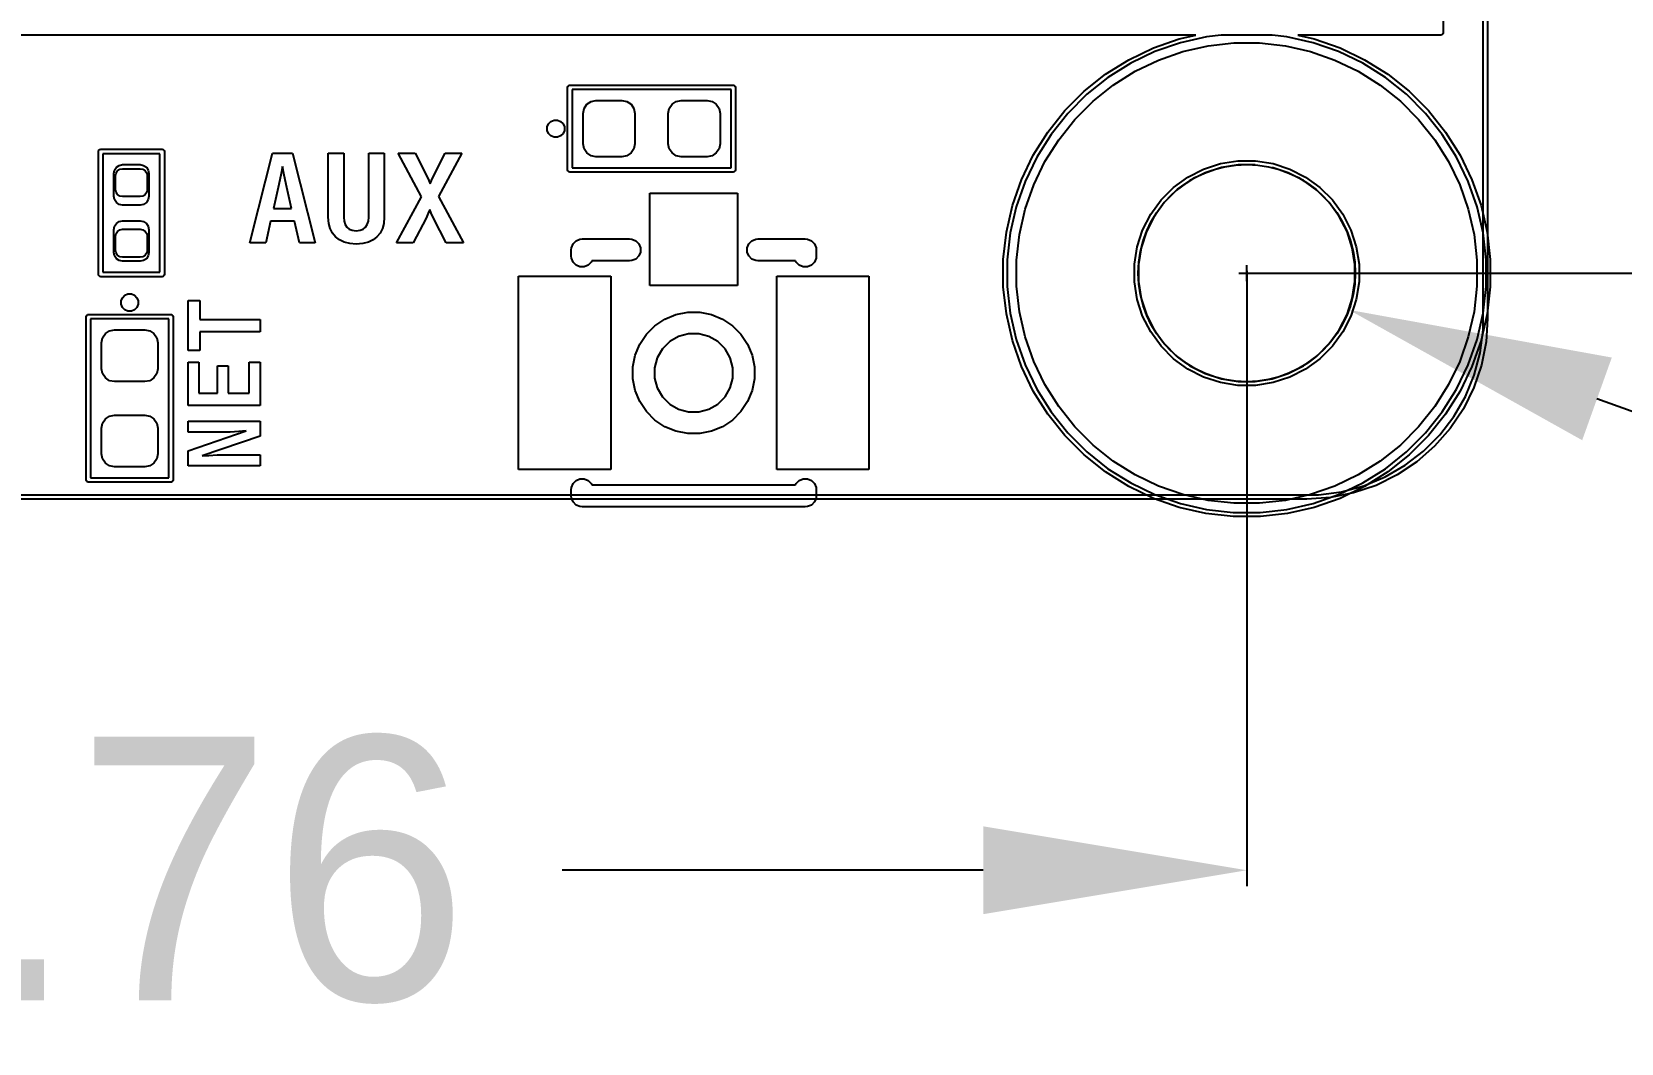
# Model space of a CAD drawing. Extents: x 100 to 191, y -173 to -30.
# Drawn here: x 148.49 to 166.58, y -172.57 to -161.05 of the extents above; entities that cross this region are included whole.
import ezdxf

# ---------------------------------------------------------------- set-up
doc = ezdxf.new("R2010")
doc.units = 0
doc.layers.get('0').update_dxf_attribs({"linetype": 'CONTINUOUS'})
doc.layers.get('Defpoints').update_dxf_attribs({"linetype": 'CONTINUOUS'})
doc.layers.add('BLACK', color=7, linetype='CONTINUOUS')
doc.dimstyles.get("Standard").update_dxf_attribs({"dimtxt": 3, "dimasz": 3, "dimexe": 0.18, "dimexo": 0.0625, "dimgap": 0.09, "dimtad": 0, "dimtih": 1, "dimtoh": 1, "dimzin": 0, "dimdsep": 46, "dimtxsty": 'Standard', "dimcen": 0.09, "dimclrd": 3, "dimclre": 3, "dimclrt": 3, "dimadec": 0, "dimazin": 0, "dimtfac": 1, "dimtofl": 0, "dimtmove": 0, "dimatfit": 3, "dimfxl": 1, "dimtolj": 1, "dimtzin": 0, "dimarcsym": 0})

# ---------------------------------------------------------------- blocks, each defined once
blk = doc.blocks.new('*D11')
at = {"color": 3, "linetype": 'Continuous', "lineweight": -2}
for p, q in [((162.319, -163.89), (162.319, -163.71)), ((162.229, -163.8), (162.409, -163.8)), ((169.129, -166.245), (166.305, -165.231)), ((172.129, -166.245), (169.129, -166.245))]:
    blk.add_line(p, q, dxfattribs=at)
at = {"color": 3, "linetype": 'Continuous'}
blk.add_solid([(166.474, -164.761), (166.137, -165.702), (163.482, -164.218)], dxfattribs=at)
at = {"layer": 'Defpoints', "color": 0, "linetype": 'Continuous'}
for p in [(161.156, -163.382), (163.482, -164.218)]:
    blk.add_point(p, dxfattribs=at)
at = {"color": 3, "linetype": 'Continuous', "insert": (178.219, -166.245), "char_height": 3, "attachment_point": 5}
blk.add_mtext('\\A1;∅2.47', dxfattribs=at)
blk = doc.blocks.new('*D13')
at = {"color": 3, "linetype": 'Continuous', "lineweight": -2}
for p, q in [((134.556, -163.773), (134.556, -170.777)), ((162.319, -163.773), (162.319, -170.777)), ((137.556, -170.597), (142.348, -170.597)), ((159.319, -170.597), (154.528, -170.597))]:
    blk.add_line(p, q, dxfattribs=at)
at = {"color": 3, "linetype": 'Continuous'}
for points in [[(137.556, -170.097), (137.556, -171.097), (134.556, -170.597)], [(159.319, -170.097), (159.319, -171.097), (162.319, -170.597)]]:
    blk.add_solid(points, dxfattribs=at)
at = {"layer": 'Defpoints', "color": 0, "linetype": 'Continuous'}
for p in [(134.556, -163.71), (162.319, -163.71), (162.319, -170.597)]:
    blk.add_point(p, dxfattribs=at)
at = {"color": 3, "linetype": 'Continuous', "insert": (148.438, -170.597), "char_height": 3, "attachment_point": 5}
blk.add_mtext('\\A1;27.76', dxfattribs=at)
blk = doc.blocks.new('*D14')
at = {"color": 3, "linetype": 'Continuous', "lineweight": -2}
for p, q in [((162.437, -52.406), (185.143, -52.417)), ((184.961, -55.417), (184.936, -106.524)), ((184.909, -160.811), (184.934, -109.704)), ((162.381, -163.8), (185.087, -163.811))]:
    blk.add_line(p, q, dxfattribs=at)
at = {"color": 3, "linetype": 'Continuous'}
for points in [[(184.461, -55.417), (185.461, -55.417), (184.963, -52.417)], [(184.409, -160.811), (185.409, -160.812), (184.907, -163.811)]]:
    blk.add_solid(points, dxfattribs=at)
at = {"layer": 'Defpoints', "color": 0, "linetype": 'Continuous'}
for p in [(162.374, -52.406), (184.963, -52.417), (162.319, -163.8)]:
    blk.add_point(p, dxfattribs=at)
at = {"color": 3, "linetype": 'Continuous', "insert": (184.935, -108.114), "char_height": 3, "attachment_point": 5}
blk.add_mtext('\\A1;111.39', dxfattribs=at)

msp = doc.modelspace()

# ---------------------------------------------------------------- linework, layer by layer
at = {"linetype": 'Continuous'}
msp.add_circle((162.3187, -163.8), 1.23587, dxfattribs=at)
at = {"layer": 'BLACK', "linetype": 'Continuous'}
for p, q in [((164.5545, -128.84057), (164.5545, -161.06557)), ((165.0103, -164.315565), (165.0115, -158.241995)), ((165.0615, -158.242005), (165.0603, -164.31557)), ((161.73837, -161.09057), (135.13683, -161.09057)), ((161.256753, -161.236234), (161.550481, -161.133454)), ((161.563134, -161.177374), (161.274244, -161.278461)), ((161.550481, -161.133454), (161.73837, -161.09057)), ((161.861526, -161.109268), (161.563134, -161.177374)), ((162.027478, -161.09057), (161.861526, -161.109268)), ((161.879105, -161.212728), (162.171551, -161.179778)), ((162.609922, -161.09057), (162.027478, -161.09057)), ((162.171551, -161.179778), (162.465849, -161.179778)), ((162.465849, -161.179778), (162.758295, -161.212728)), ((162.775874, -161.109268), (162.609922, -161.09057)), ((163.074266, -161.177374), (162.775874, -161.109268)), ((164.5295, -161.09057), (162.89903, -161.09057)), ((162.89903, -161.09057), (163.086919, -161.133454)), ((163.363156, -161.278461), (163.074266, -161.177374)), ((163.086919, -161.133454), (163.380647, -161.236234)), ((164.539067, -161.088667), (164.5295, -161.09057)), ((164.552597, -161.075137), (164.539067, -161.088667)), ((164.5545, -161.06557), (164.552597, -161.075137)), ((160.97638, -161.371255), (161.256753, -161.236234)), ((161.274244, -161.278461), (160.998489, -161.411258)), ((161.314404, -161.375416), (161.592186, -161.278216)), ((161.592186, -161.278216), (161.879105, -161.212728)), ((162.758295, -161.212728), (163.045214, -161.278216)), ((163.045214, -161.278216), (163.322996, -161.375416)), ((163.638911, -161.411258), (163.363156, -161.278461)), ((163.380647, -161.236234), (163.66102, -161.371255)), ((160.469588, -161.730843), (160.712887, -161.536819)), ((160.712887, -161.536819), (160.97638, -161.371255)), ((160.998489, -161.411258), (160.739336, -161.574095)), ((160.800063, -161.659682), (161.049252, -161.503107)), ((161.049252, -161.503107), (161.314404, -161.375416)), ((163.322996, -161.375416), (163.588148, -161.503107)), ((163.588148, -161.503107), (163.837337, -161.659682)), ((163.898064, -161.574095), (163.638911, -161.411258)), ((163.66102, -161.371255), (163.924513, -161.536819)), ((163.924513, -161.536819), (164.167812, -161.730843)), ((154.5895, -161.68557), (154.591403, -161.676003)), ((154.5895, -162.62557), (154.5895, -161.68557)), ((154.591403, -161.676003), (154.604933, -161.662473)), ((154.604933, -161.662473), (154.6145, -161.66057)), ((154.6145, -161.66057), (156.4745, -161.66057)), ((154.6395, -161.71057), (154.6395, -162.60057)), ((156.4495, -161.71057), (154.6395, -161.71057)), ((156.4495, -162.60057), (156.4495, -161.71057)), ((156.4745, -161.66057), (156.484067, -161.662473)), ((156.484067, -161.662473), (156.497597, -161.676003)), ((156.497597, -161.676003), (156.4995, -161.68557)), ((156.4995, -161.68557), (156.4995, -162.62557)), ((160.739336, -161.574095), (160.500044, -161.764923)), ((160.569973, -161.843173), (160.800063, -161.659682)), ((163.837337, -161.659682), (164.067427, -161.843173)), ((164.137356, -161.764923), (163.898064, -161.574095)), ((154.775728, -161.926624), (154.807702, -161.878772)), ((154.775728, -161.926624), (154.807702, -161.878772)), ((154.807702, -161.878772), (154.855554, -161.846798)), ((154.807702, -161.878772), (154.855554, -161.846798)), ((154.855554, -161.846798), (154.912, -161.83557)), ((154.855554, -161.846798), (154.912, -161.83557)), ((154.912, -161.83557), (155.207, -161.83557)), ((154.912, -161.83557), (155.207, -161.83557)), ((155.207, -161.83557), (155.263446, -161.846798)), ((155.207, -161.83557), (155.263446, -161.846798)), ((155.263446, -161.846798), (155.311298, -161.878772)), ((155.263446, -161.846798), (155.311298, -161.878772)), ((155.311298, -161.878772), (155.343272, -161.926624)), ((155.311298, -161.878772), (155.343272, -161.926624)), ((155.745728, -161.926624), (155.777702, -161.878772)), ((155.745728, -161.926624), (155.777702, -161.878772)), ((155.777702, -161.878772), (155.825554, -161.846798)), ((155.777702, -161.878772), (155.825554, -161.846798)), ((155.825554, -161.846798), (155.882, -161.83557)), ((155.825554, -161.846798), (155.882, -161.83557)), ((155.882, -161.83557), (156.177, -161.83557)), ((155.882, -161.83557), (156.177, -161.83557)), ((156.177, -161.83557), (156.233446, -161.846798)), ((156.177, -161.83557), (156.233446, -161.846798)), ((156.233446, -161.846798), (156.281298, -161.878772)), ((156.233446, -161.846798), (156.281298, -161.878772)), ((156.281298, -161.878772), (156.313272, -161.926624)), ((156.281298, -161.878772), (156.313272, -161.926624)), ((160.249543, -161.950888), (160.469588, -161.730843)), ((160.500044, -161.764923), (160.283623, -161.981344)), ((160.361873, -162.051273), (160.569973, -161.843173)), ((164.067427, -161.843173), (164.275527, -162.051273)), ((164.353777, -161.981344), (164.137356, -161.764923)), ((164.167812, -161.730843), (164.387857, -161.950888)), ((154.371353, -162.100013), (154.398943, -162.072423)), ((154.398943, -162.072423), (154.434991, -162.057491)), ((154.434991, -162.057491), (154.474009, -162.057491)), ((154.474009, -162.057491), (154.510057, -162.072423)), ((154.510057, -162.072423), (154.537647, -162.100013)), ((154.7645, -161.98307), (154.775728, -161.926624)), ((154.7645, -161.98307), (154.775728, -161.926624)), ((154.7645, -162.32807), (154.7645, -161.98307)), ((154.7645, -162.32807), (154.7645, -161.98307)), ((155.343272, -161.926624), (155.3545, -161.98307)), ((155.343272, -161.926624), (155.3545, -161.98307)), ((155.3545, -161.98307), (155.3545, -162.32807)), ((155.3545, -161.98307), (155.3545, -162.32807)), ((155.7345, -161.98307), (155.745728, -161.926624)), ((155.7345, -161.98307), (155.745728, -161.926624)), ((155.7345, -162.32807), (155.7345, -161.98307)), ((155.7345, -162.32807), (155.7345, -161.98307)), ((156.313272, -161.926624), (156.3245, -161.98307)), ((156.313272, -161.926624), (156.3245, -161.98307)), ((156.3245, -161.98307), (156.3245, -162.32807)), ((156.3245, -161.98307), (156.3245, -162.32807)), ((160.055519, -162.194187), (160.249543, -161.950888)), ((160.283623, -161.981344), (160.092795, -162.220636)), ((160.178382, -162.281363), (160.361873, -162.051273)), ((164.275527, -162.051273), (164.459018, -162.281363)), ((164.544605, -162.220636), (164.353777, -161.981344)), ((164.387857, -161.950888), (164.581881, -162.194187)), ((154.356421, -162.136061), (154.371353, -162.100013)), ((154.356421, -162.175079), (154.356421, -162.136061)), ((154.371353, -162.211127), (154.356421, -162.175079)), ((154.398943, -162.238717), (154.371353, -162.211127)), ((154.434991, -162.253649), (154.398943, -162.238717)), ((154.474009, -162.253649), (154.434991, -162.253649)), ((154.510057, -162.238717), (154.474009, -162.253649)), ((154.537647, -162.211127), (154.510057, -162.238717)), ((154.537647, -162.100013), (154.552579, -162.136061)), ((154.552579, -162.175079), (154.537647, -162.211127)), ((154.552579, -162.136061), (154.552579, -162.175079)), ((159.889955, -162.45768), (160.055519, -162.194187)), ((160.092795, -162.220636), (159.929958, -162.479789)), ((164.707442, -162.479789), (164.544605, -162.220636)), ((164.581881, -162.194187), (164.747445, -162.45768)), ((149.2495, -162.41557), (149.251403, -162.406003)), ((149.2495, -163.81557), (149.2495, -162.41557)), ((149.251403, -162.406003), (149.264933, -162.392473)), ((149.264933, -162.392473), (149.2745, -162.39057)), ((149.2745, -162.39057), (149.9745, -162.39057)), ((149.2995, -162.44057), (149.2995, -163.79057)), ((149.9495, -162.44057), (149.2995, -162.44057)), ((149.9495, -163.79057), (149.9495, -162.44057)), ((149.9745, -162.39057), (149.984067, -162.392473)), ((149.984067, -162.392473), (149.997597, -162.406003)), ((149.997597, -162.406003), (149.9995, -162.41557)), ((149.9995, -162.41557), (149.9995, -163.81557)), ((151.07185, -163.065269), (151.230902, -162.434268)), ((151.230902, -162.434268), (151.456155, -162.434268)), ((151.456155, -162.434268), (151.71493, -163.45557)), ((151.864468, -163.164554), (151.864468, -162.434268)), ((151.864468, -162.434268), (152.04075, -162.434268)), ((152.04075, -162.434268), (152.04075, -163.16315)), ((152.326148, -163.16315), (152.326148, -162.434268)), ((152.326148, -162.434268), (152.50243, -162.434268)), ((152.50243, -162.434268), (152.50243, -163.164554)), ((152.924726, -162.93234), (152.658868, -162.434268)), ((152.658868, -162.434268), (152.854751, -162.434268)), ((152.854751, -162.434268), (152.983467, -162.690296)), ((153.066021, -162.690296), (153.196141, -162.434268)), ((153.386406, -162.434268), (153.120548, -162.928127)), ((153.196141, -162.434268), (153.386406, -162.434268)), ((154.775728, -162.384516), (154.7645, -162.32807)), ((154.775728, -162.384516), (154.7645, -162.32807)), ((154.807702, -162.432368), (154.775728, -162.384516)), ((154.807702, -162.432368), (154.775728, -162.384516)), ((154.855554, -162.464342), (154.807702, -162.432368)), ((154.855554, -162.464342), (154.807702, -162.432368)), ((155.311298, -162.432368), (155.263446, -162.464342)), ((155.311298, -162.432368), (155.263446, -162.464342)), ((155.343272, -162.384516), (155.311298, -162.432368)), ((155.343272, -162.384516), (155.311298, -162.432368)), ((155.3545, -162.32807), (155.343272, -162.384516)), ((155.3545, -162.32807), (155.343272, -162.384516)), ((155.745728, -162.384516), (155.7345, -162.32807)), ((155.745728, -162.384516), (155.7345, -162.32807)), ((155.777702, -162.432368), (155.745728, -162.384516)), ((155.777702, -162.432368), (155.745728, -162.384516)), ((155.825554, -162.464342), (155.777702, -162.432368)), ((155.825554, -162.464342), (155.777702, -162.432368)), ((156.281298, -162.432368), (156.233446, -162.464342)), ((156.281298, -162.432368), (156.233446, -162.464342)), ((156.313272, -162.384516), (156.281298, -162.432368)), ((156.313272, -162.384516), (156.281298, -162.432368)), ((156.3245, -162.32807), (156.313272, -162.384516)), ((156.3245, -162.32807), (156.313272, -162.384516)), ((160.021807, -162.530552), (160.178382, -162.281363)), ((164.459018, -162.281363), (164.615593, -162.530552)), ((149.4245, -162.66557), (149.432112, -162.627302)), ((149.432112, -162.627302), (149.453789, -162.594859)), ((149.453789, -162.594859), (149.486232, -162.573182)), ((149.467785, -162.634855), (149.493577, -162.617622)), ((149.486232, -162.573182), (149.5245, -162.56557)), ((149.493577, -162.617622), (149.524, -162.61157)), ((149.524, -162.61157), (149.725, -162.61157)), ((149.5245, -162.56557), (149.7245, -162.56557)), ((149.7245, -162.56557), (149.762768, -162.573182)), ((149.725, -162.61157), (149.755423, -162.617622)), ((149.755423, -162.617622), (149.781215, -162.634855)), ((149.762768, -162.573182), (149.795211, -162.594859)), ((149.795211, -162.594859), (149.816888, -162.627302)), ((149.816888, -162.627302), (149.8245, -162.66557)), ((151.344231, -162.586798), (151.328782, -162.667215)), ((151.359557, -162.667215), (151.344231, -162.586798)), ((154.591403, -162.635137), (154.5895, -162.62557)), ((154.6395, -162.60057), (156.4495, -162.60057)), ((154.912, -162.47557), (154.855554, -162.464342)), ((154.912, -162.47557), (154.855554, -162.464342)), ((155.207, -162.47557), (154.912, -162.47557)), ((155.207, -162.47557), (154.912, -162.47557)), ((155.263446, -162.464342), (155.207, -162.47557)), ((155.263446, -162.464342), (155.207, -162.47557)), ((155.882, -162.47557), (155.825554, -162.464342)), ((155.882, -162.47557), (155.825554, -162.464342)), ((156.177, -162.47557), (155.882, -162.47557)), ((156.177, -162.47557), (155.882, -162.47557)), ((156.233446, -162.464342), (156.177, -162.47557)), ((156.233446, -162.464342), (156.177, -162.47557)), ((156.4995, -162.62557), (156.497597, -162.635137)), ((159.754934, -162.738053), (159.889955, -162.45768)), ((159.929958, -162.479789), (159.797161, -162.755544)), ((159.894116, -162.795704), (160.021807, -162.530552)), ((161.648826, -162.706865), (161.828077, -162.615532)), ((161.828077, -162.615532), (162.019409, -162.553364)), ((162.030192, -162.598278), (161.845753, -162.658206)), ((162.019409, -162.553364), (162.218111, -162.521893)), ((162.221735, -162.567941), (162.030192, -162.598278)), ((162.218111, -162.521893), (162.419289, -162.521893)), ((162.415665, -162.567941), (162.221735, -162.567941)), ((162.419289, -162.521893), (162.617991, -162.553364)), ((162.791647, -162.658206), (162.607208, -162.598278)), ((162.617991, -162.553364), (162.809323, -162.615532)), ((162.809323, -162.615532), (162.988574, -162.706865)), ((164.615593, -162.530552), (164.743284, -162.795704)), ((164.840239, -162.755544), (164.707442, -162.479789)), ((164.747445, -162.45768), (164.882466, -162.738053)), ((149.4245, -162.92557), (149.4245, -162.66557)), ((149.4445, -162.69107), (149.450552, -162.660647)), ((149.4445, -162.85007), (149.4445, -162.69107)), ((149.450552, -162.660647), (149.467785, -162.634855)), ((149.781215, -162.634855), (149.798448, -162.660647)), ((149.798448, -162.660647), (149.8045, -162.69107)), ((149.8045, -162.69107), (149.8045, -162.85007)), ((149.8245, -162.66557), (149.8245, -162.92557)), ((151.302221, -162.789641), (151.240672, -163.065269)), ((151.328782, -162.667215), (151.302221, -162.789641)), ((151.38618, -162.791046), (151.359557, -162.667215)), ((151.447729, -163.065269), (151.38618, -162.791046)), ((152.983467, -162.690296), (153.008624, -162.744151)), ((153.008624, -162.744151), (153.025415, -162.784024)), ((153.025415, -162.784024), (153.040803, -162.744151)), ((153.040803, -162.744151), (153.066021, -162.690296)), ((154.604933, -162.648667), (154.591403, -162.635137)), ((154.6145, -162.65057), (154.604933, -162.648667)), ((156.4745, -162.65057), (154.6145, -162.65057)), ((156.484067, -162.648667), (156.4745, -162.65057)), ((156.497597, -162.635137), (156.484067, -162.648667)), ((159.652154, -163.031781), (159.754934, -162.738053)), ((159.797161, -162.755544), (159.696074, -163.044434)), ((159.796916, -163.073486), (159.894116, -162.795704)), ((161.486069, -162.825115), (161.648826, -162.706865)), ((161.67296, -162.746248), (161.516067, -162.860238)), ((161.845753, -162.658206), (161.67296, -162.746248)), ((162.96444, -162.746248), (162.791647, -162.658206)), ((163.121333, -162.860238), (162.96444, -162.746248)), ((162.988574, -162.706865), (163.151331, -162.825115)), ((164.743284, -162.795704), (164.840484, -163.073486)), ((164.941326, -163.044434), (164.840239, -162.755544)), ((164.882466, -162.738053), (164.985246, -163.031781)), ((149.432112, -162.963838), (149.4245, -162.92557)), ((149.453789, -162.996281), (149.432112, -162.963838)), ((149.450552, -162.880493), (149.4445, -162.85007)), ((149.467785, -162.906285), (149.450552, -162.880493)), ((149.486232, -163.017958), (149.453789, -162.996281)), ((149.493577, -162.923518), (149.467785, -162.906285)), ((149.524, -162.92957), (149.493577, -162.923518)), ((149.725, -162.92957), (149.524, -162.92957)), ((149.755423, -162.923518), (149.725, -162.92957)), ((149.781215, -162.906285), (149.755423, -162.923518)), ((149.795211, -162.996281), (149.762768, -163.017958)), ((149.798448, -162.880493), (149.781215, -162.906285)), ((149.816888, -162.963838), (149.795211, -162.996281)), ((149.8045, -162.85007), (149.798448, -162.880493)), ((149.8245, -162.92557), (149.816888, -162.963838)), ((152.642137, -163.45557), (152.924726, -162.93234)), ((153.120548, -162.928127), (153.403198, -163.45557)), ((155.5245, -163.94057), (155.5245, -162.89057)), ((155.5245, -162.89057), (156.5245, -162.89057)), ((155.5245, -163.94057), (155.5245, -162.89057)), ((155.5245, -162.89057), (156.5245, -162.89057)), ((156.5245, -162.89057), (156.5245, -163.94057)), ((156.5245, -162.89057), (156.5245, -163.94057)), ((161.225565, -163.130126), (161.343815, -162.967369)), ((161.343815, -162.967369), (161.486069, -162.825115)), ((161.516067, -162.860238), (161.378938, -162.997367)), ((163.258462, -162.997367), (163.121333, -162.860238)), ((163.151331, -162.825115), (163.293585, -162.967369)), ((163.293585, -162.967369), (163.411835, -163.130126)), ((149.5245, -163.02557), (149.486232, -163.017958)), ((149.7245, -163.02557), (149.5245, -163.02557)), ((149.762768, -163.017958), (149.7245, -163.02557)), ((150.97347, -163.45557), (151.07185, -163.065269)), ((151.240672, -163.065269), (151.447729, -163.065269)), ((151.870252, -163.234367), (151.864468, -163.164554)), ((152.04075, -163.16315), (152.045247, -163.210378)), ((152.321567, -163.210315), (152.326148, -163.16315)), ((152.50243, -163.164554), (152.496685, -163.23441)), ((152.977849, -163.172981), (152.832403, -163.45557)), ((153.003067, -163.118453), (152.977849, -163.172981)), ((153.019859, -163.076444), (153.003067, -163.118453)), ((153.037322, -163.119125), (153.019859, -163.076444)), ((153.063212, -163.172981), (153.037322, -163.119125)), ((153.207315, -163.45557), (153.063212, -163.172981)), ((159.582908, -163.33517), (159.652154, -163.031781)), ((159.696074, -163.044434), (159.627968, -163.342826)), ((159.731428, -163.360405), (159.796916, -163.073486)), ((161.134232, -163.309377), (161.225565, -163.130126)), ((161.264948, -163.15426), (161.176906, -163.327053)), ((161.378938, -162.997367), (161.264948, -163.15426)), ((163.372452, -163.15426), (163.258462, -162.997367)), ((163.460494, -163.327053), (163.372452, -163.15426)), ((163.411835, -163.130126), (163.503168, -163.309377)), ((164.840484, -163.073486), (164.905972, -163.360405)), ((165.009432, -163.342826), (164.941326, -163.044434)), ((164.985246, -163.031781), (165.054492, -163.33517)), ((149.4245, -163.30557), (149.432112, -163.267302)), ((149.4245, -163.56557), (149.4245, -163.30557)), ((149.432112, -163.267302), (149.453789, -163.234859)), ((149.4445, -163.38107), (149.450552, -163.350647)), ((149.450552, -163.350647), (149.467785, -163.324855)), ((149.453789, -163.234859), (149.486232, -163.213182)), ((149.467785, -163.324855), (149.493577, -163.307622)), ((149.486232, -163.213182), (149.5245, -163.20557)), ((149.493577, -163.307622), (149.524, -163.30157)), ((149.524, -163.30157), (149.725, -163.30157)), ((149.5245, -163.20557), (149.7245, -163.20557)), ((149.7245, -163.20557), (149.762768, -163.213182)), ((149.725, -163.30157), (149.755423, -163.307622)), ((149.755423, -163.307622), (149.781215, -163.324855)), ((149.762768, -163.213182), (149.795211, -163.234859)), ((149.781215, -163.324855), (149.798448, -163.350647)), ((149.795211, -163.234859), (149.816888, -163.267302)), ((149.798448, -163.350647), (149.8045, -163.38107)), ((149.816888, -163.267302), (149.8245, -163.30557)), ((149.8245, -163.30557), (149.8245, -163.56557)), ((151.208493, -163.207968), (151.152561, -163.45557)), ((151.479908, -163.207968), (151.208493, -163.207968)), ((151.5359, -163.45557), (151.479908, -163.207968)), ((151.886644, -163.293641), (151.870252, -163.234367)), ((151.912875, -163.344292), (151.886644, -163.293641)), ((151.949098, -163.387731), (151.912875, -163.344292)), ((152.045247, -163.210378), (152.057635, -163.247432)), ((152.057635, -163.247432), (152.077081, -163.276539)), ((152.077081, -163.276539), (152.103899, -163.298387)), ((152.103899, -163.298387), (152.138552, -163.31211)), ((152.138552, -163.31211), (152.183449, -163.317084)), ((152.183449, -163.317084), (152.227371, -163.312162)), ((152.227371, -163.312162), (152.261833, -163.298482)), ((152.261833, -163.298482), (152.289023, -163.276539)), ((152.289023, -163.276539), (152.308926, -163.24737)), ((152.308926, -163.24737), (152.321567, -163.210315)), ((152.45438, -163.344334), (152.418472, -163.387731)), ((152.480408, -163.293699), (152.45438, -163.344334)), ((152.496685, -163.23441), (152.480408, -163.293699)), ((159.548066, -163.644405), (159.582908, -163.33517)), ((159.627968, -163.342826), (159.5937, -163.646967)), ((161.072064, -163.500709), (161.134232, -163.309377)), ((161.176906, -163.327053), (161.116978, -163.511492)), ((163.520422, -163.511492), (163.460494, -163.327053)), ((163.503168, -163.309377), (163.565336, -163.500709)), ((165.0437, -163.646967), (165.009432, -163.342826)), ((165.054492, -163.33517), (165.089334, -163.644405)), ((149.4445, -163.54007), (149.4445, -163.38107)), ((149.8045, -163.38107), (149.8045, -163.54007)), ((151.152561, -163.45557), (150.97347, -163.45557)), ((151.71493, -163.45557), (151.5359, -163.45557)), ((151.993606, -163.422377), (151.949098, -163.387731)), ((152.046339, -163.447793), (151.993606, -163.422377)), ((152.108917, -163.463847), (152.046339, -163.447793)), ((152.183449, -163.469552), (152.108917, -163.463847)), ((152.258734, -163.463817), (152.183449, -163.469552)), ((152.321615, -163.447718), (152.258734, -163.463817)), ((152.374296, -163.422299), (152.321615, -163.447718)), ((152.418472, -163.387731), (152.374296, -163.422299)), ((152.832403, -163.45557), (152.642137, -163.45557)), ((153.403198, -163.45557), (153.207315, -163.45557)), ((154.6295, -163.53557), (154.631902, -163.511184)), ((154.6295, -163.60557), (154.6295, -163.53557)), ((154.631902, -163.511184), (154.650566, -163.466124)), ((154.650566, -163.466124), (154.685054, -163.431636)), ((154.685054, -163.431636), (154.730114, -163.412972)), ((154.730114, -163.412972), (154.7545, -163.41057)), ((154.7545, -163.41057), (155.2945, -163.41057)), ((155.2945, -163.41057), (155.318886, -163.412972)), ((155.318886, -163.412972), (155.363946, -163.431636)), ((155.363946, -163.431636), (155.398434, -163.466124)), ((155.398434, -163.466124), (155.417098, -163.511184)), ((155.417098, -163.511184), (155.417098, -163.559956)), ((156.631902, -163.511184), (156.650566, -163.466124)), ((156.631902, -163.559956), (156.631902, -163.511184)), ((156.650566, -163.466124), (156.685054, -163.431636)), ((156.685054, -163.431636), (156.730114, -163.412972)), ((156.730114, -163.412972), (156.7545, -163.41057)), ((156.7545, -163.41057), (157.2945, -163.41057)), ((157.2945, -163.41057), (157.318886, -163.412972)), ((157.318886, -163.412972), (157.363946, -163.431636)), ((157.363946, -163.431636), (157.398434, -163.466124)), ((157.398434, -163.466124), (157.417098, -163.511184)), ((157.417098, -163.511184), (157.4195, -163.53557)), ((157.4195, -163.53557), (157.4195, -163.60557)), ((159.698478, -163.652851), (159.731428, -163.360405)), ((161.040593, -163.699411), (161.072064, -163.500709)), ((161.116978, -163.511492), (161.086641, -163.703035)), ((163.550759, -163.703035), (163.520422, -163.511492)), ((163.565336, -163.500709), (163.596807, -163.699411)), ((164.905972, -163.360405), (164.938922, -163.652851)), ((149.432112, -163.603838), (149.4245, -163.56557)), ((149.453789, -163.636281), (149.432112, -163.603838)), ((149.450552, -163.570493), (149.4445, -163.54007)), ((149.467785, -163.596285), (149.450552, -163.570493)), ((149.486232, -163.657958), (149.453789, -163.636281)), ((149.493577, -163.613518), (149.467785, -163.596285)), ((149.5245, -163.66557), (149.486232, -163.657958)), ((149.524, -163.61957), (149.493577, -163.613518)), ((149.725, -163.61957), (149.524, -163.61957)), ((149.7245, -163.66557), (149.5245, -163.66557)), ((149.762768, -163.657958), (149.7245, -163.66557)), ((149.755423, -163.613518), (149.725, -163.61957)), ((149.781215, -163.596285), (149.755423, -163.613518)), ((149.795211, -163.636281), (149.762768, -163.657958)), ((149.798448, -163.570493), (149.781215, -163.596285)), ((149.816888, -163.603838), (149.795211, -163.636281)), ((149.8045, -163.54007), (149.798448, -163.570493)), ((149.8245, -163.56557), (149.816888, -163.603838)), ((154.631902, -163.629956), (154.6295, -163.60557)), ((154.650566, -163.675016), (154.631902, -163.629956)), ((154.685054, -163.709504), (154.650566, -163.675016)), ((154.730114, -163.728168), (154.685054, -163.709504)), ((154.823946, -163.709504), (154.778886, -163.728168)), ((154.858434, -163.675016), (154.823946, -163.709504)), ((154.864418, -163.66057), (154.858434, -163.675016)), ((155.2945, -163.66057), (154.864418, -163.66057)), ((155.318886, -163.658168), (155.2945, -163.66057)), ((155.363946, -163.639504), (155.318886, -163.658168)), ((155.398434, -163.605016), (155.363946, -163.639504)), ((155.417098, -163.559956), (155.398434, -163.605016)), ((156.650566, -163.605016), (156.631902, -163.559956)), ((156.685054, -163.639504), (156.650566, -163.605016)), ((156.730114, -163.658168), (156.685054, -163.639504)), ((156.7545, -163.66057), (156.730114, -163.658168)), ((157.184582, -163.66057), (156.7545, -163.66057)), ((157.190566, -163.675016), (157.184582, -163.66057)), ((157.225054, -163.709504), (157.190566, -163.675016)), ((157.270114, -163.728168), (157.225054, -163.709504)), ((157.363946, -163.709504), (157.318886, -163.728168)), ((157.398434, -163.675016), (157.363946, -163.709504)), ((157.417098, -163.629956), (157.398434, -163.675016)), ((157.4195, -163.60557), (157.417098, -163.629956)), ((159.548066, -163.646967), (159.548066, -163.644405)), ((159.548066, -163.955595), (159.548066, -163.646967)), ((159.5937, -163.646967), (159.5937, -163.953033)), ((159.698478, -163.947149), (159.698478, -163.652851)), ((161.040593, -163.703035), (161.040593, -163.699411)), ((161.040593, -163.900589), (161.040593, -163.703035)), ((161.086641, -163.703035), (161.086641, -163.896965)), ((163.550759, -163.896965), (163.550759, -163.703035)), ((163.596807, -163.699411), (163.596807, -163.900589)), ((164.938922, -163.652851), (164.938922, -163.947149)), ((165.0437, -163.953033), (165.0437, -163.646967)), ((165.089334, -163.644405), (165.089334, -163.955595)), ((149.251403, -163.825137), (149.2495, -163.81557)), ((149.264933, -163.838667), (149.251403, -163.825137)), ((149.2745, -163.84057), (149.264933, -163.838667)), ((149.9745, -163.84057), (149.2745, -163.84057)), ((149.2995, -163.79057), (149.9495, -163.79057)), ((149.984067, -163.838667), (149.9745, -163.84057)), ((149.997597, -163.825137), (149.984067, -163.838667)), ((149.9995, -163.81557), (149.997597, -163.825137)), ((154.0295, -166.03557), (154.0295, -163.83557)), ((154.0295, -163.83557), (155.0795, -163.83557)), ((154.0295, -166.03557), (154.0295, -163.83557)), ((154.0295, -163.83557), (155.0795, -163.83557)), ((154.778886, -163.728168), (154.730114, -163.728168)), ((155.0795, -163.83557), (155.0795, -166.03557)), ((155.0795, -163.83557), (155.0795, -166.03557)), ((156.9695, -166.03557), (156.9695, -163.83557)), ((156.9695, -163.83557), (158.0195, -163.83557)), ((156.9695, -166.03557), (156.9695, -163.83557)), ((156.9695, -163.83557), (158.0195, -163.83557)), ((157.318886, -163.728168), (157.270114, -163.728168)), ((158.0195, -163.83557), (158.0195, -166.03557)), ((158.0195, -163.83557), (158.0195, -166.03557)), ((161.072064, -164.099291), (161.040593, -163.900589)), ((161.086641, -163.896965), (161.116978, -164.088508)), ((163.520422, -164.088508), (163.550759, -163.896965)), ((163.596807, -163.900589), (163.565336, -164.099291)), ((149.506421, -164.116061), (149.521353, -164.080013)), ((149.521353, -164.080013), (149.548943, -164.052423)), ((149.548943, -164.052423), (149.584991, -164.037491)), ((149.584991, -164.037491), (149.624009, -164.037491)), ((149.624009, -164.037491), (149.660057, -164.052423)), ((149.660057, -164.052423), (149.687647, -164.080013)), ((149.687647, -164.080013), (149.702579, -164.116061)), ((156.5245, -163.94057), (155.5245, -163.94057)), ((156.5245, -163.94057), (155.5245, -163.94057)), ((159.582908, -164.26483), (159.548066, -163.955595)), ((159.5937, -163.953033), (159.627968, -164.257174)), ((159.731428, -164.239595), (159.698478, -163.947149)), ((164.938922, -163.947149), (164.905972, -164.239595)), ((165.009432, -164.257174), (165.0437, -163.953033)), ((165.089334, -163.955595), (165.054492, -164.26483)), ((149.506421, -164.155079), (149.506421, -164.116061)), ((149.521353, -164.191127), (149.506421, -164.155079)), ((149.548943, -164.218717), (149.521353, -164.191127)), ((149.584991, -164.233649), (149.548943, -164.218717)), ((149.624009, -164.233649), (149.584991, -164.233649)), ((149.660057, -164.218717), (149.624009, -164.233649)), ((149.687647, -164.191127), (149.660057, -164.218717)), ((149.702579, -164.155079), (149.687647, -164.191127)), ((149.702579, -164.116061), (149.702579, -164.155079)), ((150.271458, -164.681334), (150.271458, -164.112785)), ((150.271458, -164.112785), (150.401298, -164.112785)), ((150.401298, -164.112785), (150.401298, -164.326546)), ((155.822752, -164.270496), (155.956378, -164.243917)), ((155.956378, -164.243917), (156.092622, -164.243917)), ((156.092622, -164.243917), (156.226248, -164.270496)), ((159.627968, -164.257174), (159.696074, -164.555566)), ((159.796916, -164.526514), (159.731428, -164.239595)), ((161.134232, -164.290623), (161.072064, -164.099291)), ((161.116978, -164.088508), (161.176906, -164.272947)), ((163.460494, -164.272947), (163.520422, -164.088508)), ((163.565336, -164.099291), (163.503168, -164.290623)), ((164.905972, -164.239595), (164.840484, -164.526514)), ((164.941326, -164.555566), (165.009432, -164.257174)), ((149.1095, -164.29557), (149.111403, -164.286003)), ((149.1095, -166.15557), (149.1095, -164.29557)), ((149.111403, -164.286003), (149.124933, -164.272473)), ((149.124933, -164.272473), (149.1345, -164.27057)), ((149.1345, -164.27057), (150.0745, -164.27057)), ((149.1595, -164.32057), (149.1595, -166.13057)), ((150.0495, -164.32057), (149.1595, -164.32057)), ((150.0495, -166.13057), (150.0495, -164.32057)), ((150.0745, -164.27057), (150.084067, -164.272473)), ((150.084067, -164.272473), (150.097597, -164.286003)), ((150.097597, -164.286003), (150.0995, -164.29557)), ((150.0995, -164.29557), (150.0995, -166.15557)), ((150.401298, -164.326546), (151.0885, -164.326546)), ((151.0885, -164.326546), (151.0885, -164.467572)), ((155.487258, -164.494667), (155.583597, -164.398328)), ((155.583597, -164.398328), (155.696879, -164.322635)), ((155.696879, -164.322635), (155.822752, -164.270496)), ((156.226248, -164.270496), (156.352121, -164.322635)), ((156.352121, -164.322635), (156.465403, -164.398328)), ((156.465403, -164.398328), (156.561742, -164.494667)), ((159.652154, -164.568219), (159.582908, -164.26483)), ((161.225565, -164.469874), (161.134232, -164.290623)), ((161.176906, -164.272947), (161.264948, -164.44574)), ((163.372452, -164.44574), (163.460494, -164.272947)), ((163.503168, -164.290623), (163.411835, -164.469874)), ((165.054492, -164.26483), (164.985246, -164.568219)), ((165.010296, -164.447114), (165.0103, -164.315569)), ((165.0103, -164.315567), (165.0103, -164.315565)), ((165.0103, -164.315569), (165.0103, -164.315567)), ((165.0603, -164.315571), (165.042694, -164.584061)), ((165.0603, -164.31557), (165.0603, -164.315571)), ((149.2845, -164.59307), (149.295728, -164.536624)), ((149.2845, -164.59307), (149.295728, -164.536624)), ((149.2845, -164.88807), (149.2845, -164.59307)), ((149.2845, -164.88807), (149.2845, -164.59307)), ((149.295728, -164.536624), (149.327702, -164.488772)), ((149.295728, -164.536624), (149.327702, -164.488772)), ((149.327702, -164.488772), (149.375554, -164.456798)), ((149.327702, -164.488772), (149.375554, -164.456798)), ((149.375554, -164.456798), (149.432, -164.44557)), ((149.375554, -164.456798), (149.432, -164.44557)), ((149.432, -164.44557), (149.777, -164.44557)), ((149.432, -164.44557), (149.777, -164.44557)), ((149.777, -164.44557), (149.833446, -164.456798)), ((149.777, -164.44557), (149.833446, -164.456798)), ((149.833446, -164.456798), (149.881298, -164.488772)), ((149.833446, -164.456798), (149.881298, -164.488772)), ((149.881298, -164.488772), (149.913272, -164.536624)), ((149.881298, -164.488772), (149.913272, -164.536624)), ((149.913272, -164.536624), (149.9245, -164.59307)), ((149.913272, -164.536624), (149.9245, -164.59307)), ((149.9245, -164.59307), (149.9245, -164.88807)), ((149.9245, -164.59307), (149.9245, -164.88807)), ((151.0885, -164.467572), (150.401298, -164.467572)), ((150.401298, -164.467572), (150.401298, -164.681334)), ((155.359426, -164.733822), (155.411565, -164.607949)), ((155.411565, -164.607949), (155.487258, -164.494667)), ((155.751264, -164.579481), (155.668411, -164.662334)), ((155.852736, -164.520896), (155.751264, -164.579481)), ((155.965915, -164.49057), (155.852736, -164.520896)), ((156.083085, -164.49057), (155.965915, -164.49057)), ((156.196264, -164.520896), (156.083085, -164.49057)), ((156.297736, -164.579481), (156.196264, -164.520896)), ((156.380589, -164.662334), (156.297736, -164.579481)), ((156.561742, -164.494667), (156.637435, -164.607949)), ((156.637435, -164.607949), (156.689574, -164.733822)), ((159.754934, -164.861947), (159.652154, -164.568219)), ((159.696074, -164.555566), (159.797161, -164.844456)), ((159.894116, -164.804296), (159.796916, -164.526514)), ((161.343815, -164.632631), (161.225565, -164.469874)), ((161.264948, -164.44574), (161.378938, -164.602633)), ((161.378938, -164.602633), (161.516067, -164.739762)), ((163.121333, -164.739762), (163.258462, -164.602633)), ((163.258462, -164.602633), (163.372452, -164.44574)), ((163.411835, -164.469874), (163.293585, -164.632631)), ((164.840484, -164.526514), (164.743284, -164.804296)), ((164.840239, -164.844456), (164.941326, -164.555566)), ((164.985246, -164.568219), (164.882466, -164.861947)), ((164.975949, -164.707953), (165.010296, -164.447114)), ((165.042694, -164.584061), (164.990195, -164.847957)), ((150.401298, -164.681334), (150.271458, -164.681334)), ((155.332847, -164.867448), (155.359426, -164.733822)), ((155.609826, -164.763806), (155.5795, -164.876985)), ((155.668411, -164.662334), (155.609826, -164.763806)), ((156.439174, -164.763806), (156.380589, -164.662334)), ((156.4695, -164.876985), (156.439174, -164.763806)), ((156.689574, -164.733822), (156.716153, -164.867448)), ((160.021807, -165.069448), (159.894116, -164.804296)), ((161.486069, -164.774885), (161.343815, -164.632631)), ((161.648826, -164.893135), (161.486069, -164.774885)), ((161.516067, -164.739762), (161.67296, -164.853752)), ((162.96444, -164.853752), (163.121333, -164.739762)), ((163.151331, -164.774885), (162.988574, -164.893135)), ((163.293585, -164.632631), (163.151331, -164.774885)), ((164.743284, -164.804296), (164.615593, -165.069448)), ((164.907851, -164.962078), (164.975949, -164.707953)), ((149.295728, -164.944516), (149.2845, -164.88807)), ((149.295728, -164.944516), (149.2845, -164.88807)), ((149.327702, -164.992368), (149.295728, -164.944516)), ((149.327702, -164.992368), (149.295728, -164.944516)), ((149.913272, -164.944516), (149.881298, -164.992368)), ((149.913272, -164.944516), (149.881298, -164.992368)), ((149.9245, -164.88807), (149.913272, -164.944516)), ((149.9245, -164.88807), (149.913272, -164.944516)), ((150.271458, -165.305716), (150.271458, -164.815472)), ((150.271458, -164.815472), (150.393482, -164.815472)), ((150.393482, -164.815472), (150.393482, -165.168061)), ((150.60612, -165.168061), (150.60612, -164.854648)), ((150.60612, -164.854648), (150.726971, -164.854648)), ((150.726971, -164.854648), (150.726971, -165.168061)), ((150.966525, -165.168061), (150.966525, -164.815472)), ((150.966525, -164.815472), (151.0885, -164.815472)), ((151.0885, -164.815472), (151.0885, -165.305716)), ((155.332847, -164.876985), (155.332847, -164.867448)), ((155.332847, -165.003692), (155.332847, -164.876985)), ((155.5795, -164.876985), (155.5795, -164.994155)), ((156.4695, -164.994155), (156.4695, -164.876985)), ((156.716153, -164.867448), (156.716153, -165.003692)), ((159.889955, -165.14232), (159.754934, -164.861947)), ((159.797161, -164.844456), (159.929958, -165.120211)), ((161.828077, -164.984468), (161.648826, -164.893135)), ((161.67296, -164.853752), (161.845753, -164.941794)), ((162.019409, -165.046636), (161.828077, -164.984468)), ((161.845753, -164.941794), (162.030192, -165.001722)), ((162.607208, -165.001722), (162.791647, -164.941794)), ((162.809323, -164.984468), (162.617991, -165.046636)), ((162.791647, -164.941794), (162.96444, -164.853752)), ((162.988574, -164.893135), (162.809323, -164.984468)), ((164.707442, -165.120211), (164.840239, -164.844456)), ((164.882466, -164.861947), (164.747445, -165.14232)), ((164.807167, -165.205141), (164.907851, -164.962078)), ((164.990195, -164.847957), (164.903702, -165.102744)), ((149.375554, -165.024342), (149.327702, -164.992368)), ((149.375554, -165.024342), (149.327702, -164.992368)), ((149.432, -165.03557), (149.375554, -165.024342)), ((149.432, -165.03557), (149.375554, -165.024342)), ((149.777, -165.03557), (149.432, -165.03557)), ((149.777, -165.03557), (149.432, -165.03557)), ((149.833446, -165.024342), (149.777, -165.03557)), ((149.833446, -165.024342), (149.777, -165.03557)), ((149.881298, -164.992368), (149.833446, -165.024342)), ((149.881298, -164.992368), (149.833446, -165.024342)), ((155.359426, -165.137318), (155.332847, -165.003692)), ((155.411565, -165.263191), (155.359426, -165.137318)), ((155.5795, -164.994155), (155.609826, -165.107334)), ((155.609826, -165.107334), (155.668411, -165.208806)), ((156.380589, -165.208806), (156.439174, -165.107334)), ((156.439174, -165.107334), (156.4695, -164.994155)), ((156.689574, -165.137318), (156.637435, -165.263191)), ((156.716153, -165.003692), (156.689574, -165.137318)), ((160.055519, -165.405813), (159.889955, -165.14232)), ((159.929958, -165.120211), (160.092795, -165.379364)), ((160.178382, -165.318637), (160.021807, -165.069448)), ((162.218111, -165.078107), (162.019409, -165.046636)), ((162.030192, -165.001722), (162.221735, -165.032059)), ((162.419289, -165.078107), (162.218111, -165.078107)), ((162.221735, -165.032059), (162.415665, -165.032059)), ((162.415665, -165.032059), (162.607208, -165.001722)), ((162.617991, -165.046636), (162.419289, -165.078107)), ((164.615593, -165.069448), (164.459018, -165.318637)), ((164.544605, -165.379364), (164.707442, -165.120211)), ((164.747445, -165.14232), (164.581881, -165.405813)), ((164.903702, -165.102744), (164.784694, -165.344062)), ((151.0885, -165.305716), (150.271458, -165.305716)), ((150.393482, -165.168061), (150.60612, -165.168061)), ((150.726971, -165.168061), (150.966525, -165.168061)), ((155.487258, -165.376473), (155.411565, -165.263191)), ((155.668411, -165.208806), (155.751264, -165.291659)), ((155.751264, -165.291659), (155.852736, -165.350244)), ((156.196264, -165.350244), (156.297736, -165.291659)), ((156.297736, -165.291659), (156.380589, -165.208806)), ((156.637435, -165.263191), (156.561742, -165.376473)), ((160.361873, -165.548727), (160.178382, -165.318637)), ((164.459018, -165.318637), (164.275527, -165.548727)), ((164.784694, -165.344062), (164.635208, -165.567782)), ((164.67562, -165.432983), (164.807167, -165.205141)), ((149.2845, -165.56307), (149.295728, -165.506624)), ((149.2845, -165.56307), (149.295728, -165.506624)), ((149.295728, -165.506624), (149.327702, -165.458772)), ((149.295728, -165.506624), (149.327702, -165.458772)), ((149.327702, -165.458772), (149.375554, -165.426798)), ((149.327702, -165.458772), (149.375554, -165.426798)), ((149.375554, -165.426798), (149.432, -165.41557)), ((149.375554, -165.426798), (149.432, -165.41557)), ((149.432, -165.41557), (149.777, -165.41557)), ((149.432, -165.41557), (149.777, -165.41557)), ((149.777, -165.41557), (149.833446, -165.426798)), ((149.777, -165.41557), (149.833446, -165.426798)), ((149.833446, -165.426798), (149.881298, -165.458772)), ((149.833446, -165.426798), (149.881298, -165.458772)), ((149.881298, -165.458772), (149.913272, -165.506624)), ((149.881298, -165.458772), (149.913272, -165.506624)), ((149.913272, -165.506624), (149.9245, -165.56307)), ((149.913272, -165.506624), (149.9245, -165.56307)), ((150.271458, -165.612192), (150.271458, -165.4846)), ((150.271458, -165.4846), (151.0885, -165.4846)), ((151.0885, -165.4846), (151.0885, -165.655863)), ((155.583597, -165.472812), (155.487258, -165.376473)), ((155.696879, -165.548505), (155.583597, -165.472812)), ((155.852736, -165.350244), (155.965915, -165.38057)), ((155.965915, -165.38057), (156.083085, -165.38057)), ((156.083085, -165.38057), (156.196264, -165.350244)), ((156.465403, -165.472812), (156.352121, -165.548505)), ((156.561742, -165.376473), (156.465403, -165.472812)), ((160.249543, -165.649112), (160.055519, -165.405813)), ((160.092795, -165.379364), (160.283623, -165.618656)), ((164.353777, -165.618656), (164.544605, -165.379364)), ((164.581881, -165.405813), (164.387857, -165.649112)), ((164.515461, -165.641707), (164.67562, -165.432983)), ((149.2845, -165.85807), (149.2845, -165.56307)), ((149.2845, -165.85807), (149.2845, -165.56307)), ((149.9245, -165.56307), (149.9245, -165.85807)), ((149.9245, -165.56307), (149.9245, -165.85807)), ((150.271458, -165.823755), (150.931793, -165.59656)), ((150.65873, -165.612192), (150.271458, -165.612192)), ((151.0885, -165.655863), (150.428165, -165.88081)), ((150.748269, -165.609408), (150.65873, -165.612192)), ((150.847334, -165.603253), (150.748269, -165.609408)), ((150.931793, -165.59656), (150.847334, -165.603253)), ((155.822752, -165.600644), (155.696879, -165.548505)), ((155.956378, -165.627223), (155.822752, -165.600644)), ((156.092622, -165.627223), (155.956378, -165.627223)), ((156.226248, -165.600644), (156.092622, -165.627223)), ((156.352121, -165.548505), (156.226248, -165.600644)), ((160.469588, -165.869157), (160.249543, -165.649112)), ((160.283623, -165.618656), (160.500044, -165.835077)), ((160.569973, -165.756827), (160.361873, -165.548727)), ((164.275527, -165.548727), (164.067427, -165.756827)), ((164.137356, -165.835077), (164.353777, -165.618656)), ((164.387857, -165.649112), (164.167812, -165.869157)), ((164.329429, -165.827741), (164.515461, -165.641707)), ((164.635208, -165.567782), (164.4578, -165.770079)), ((149.295728, -165.914516), (149.2845, -165.85807)), ((149.295728, -165.914516), (149.2845, -165.85807)), ((149.9245, -165.85807), (149.913272, -165.914516)), ((149.9245, -165.85807), (149.913272, -165.914516)), ((150.271458, -165.994969), (150.271458, -165.823755)), ((150.428165, -165.88081), (150.506518, -165.875242)), ((150.506518, -165.875242), (150.600551, -165.869624)), ((150.600551, -165.869624), (150.688918, -165.867377)), ((150.688918, -165.867377), (151.0885, -165.867377)), ((151.0885, -165.867377), (151.0885, -165.994969)), ((160.712887, -166.063181), (160.469588, -165.869157)), ((160.500044, -165.835077), (160.739336, -166.025905)), ((160.800063, -165.940318), (160.569973, -165.756827)), ((164.067427, -165.756827), (163.837337, -165.940318)), ((163.898064, -166.025905), (164.137356, -165.835077)), ((164.167812, -165.869157), (163.924513, -166.063181)), ((164.120708, -165.987904), (164.329429, -165.827741)), ((164.4578, -165.770079), (164.255507, -165.947489)), ((149.327702, -165.962368), (149.295728, -165.914516)), ((149.327702, -165.962368), (149.295728, -165.914516)), ((149.375554, -165.994342), (149.327702, -165.962368)), ((149.375554, -165.994342), (149.327702, -165.962368)), ((149.432, -166.00557), (149.375554, -165.994342)), ((149.432, -166.00557), (149.375554, -165.994342)), ((149.777, -166.00557), (149.432, -166.00557)), ((149.777, -166.00557), (149.432, -166.00557)), ((149.833446, -165.994342), (149.777, -166.00557)), ((149.833446, -165.994342), (149.777, -166.00557)), ((149.881298, -165.962368), (149.833446, -165.994342)), ((149.881298, -165.962368), (149.833446, -165.994342)), ((149.913272, -165.914516), (149.881298, -165.962368)), ((149.913272, -165.914516), (149.881298, -165.962368)), ((151.0885, -165.994969), (150.271458, -165.994969)), ((155.0795, -166.03557), (154.0295, -166.03557)), ((155.0795, -166.03557), (154.0295, -166.03557)), ((158.0195, -166.03557), (156.9695, -166.03557)), ((158.0195, -166.03557), (156.9695, -166.03557)), ((160.97638, -166.228745), (160.712887, -166.063181)), ((160.739336, -166.025905), (160.998489, -166.188742)), ((161.049252, -166.096893), (160.800063, -165.940318)), ((163.837337, -165.940318), (163.588148, -166.096893)), ((163.638911, -166.188742), (163.898064, -166.025905)), ((163.924513, -166.063181), (163.66102, -166.228745)), ((163.892867, -166.119454), (164.120708, -165.987904)), ((164.255507, -165.947489), (164.031788, -166.096979)), ((149.111403, -166.165137), (149.1095, -166.15557)), ((149.124933, -166.178667), (149.111403, -166.165137)), ((149.1345, -166.18057), (149.124933, -166.178667)), ((150.0745, -166.18057), (149.1345, -166.18057)), ((149.1595, -166.13057), (150.0495, -166.13057)), ((150.084067, -166.178667), (150.0745, -166.18057)), ((150.097597, -166.165137), (150.084067, -166.178667)), ((150.0995, -166.15557), (150.097597, -166.165137)), ((154.6295, -166.26557), (154.631902, -166.241184)), ((154.631902, -166.241184), (154.650566, -166.196124)), ((154.650566, -166.196124), (154.685054, -166.161636)), ((154.685054, -166.161636), (154.730114, -166.142972)), ((154.730114, -166.142972), (154.778886, -166.142972)), ((154.778886, -166.142972), (154.823946, -166.161636)), ((154.823946, -166.161636), (154.858434, -166.196124)), ((154.858434, -166.196124), (154.864418, -166.21057)), ((154.864418, -166.21057), (155.2945, -166.21057)), ((155.2945, -166.21057), (156.7545, -166.21057)), ((156.7545, -166.21057), (157.184582, -166.21057)), ((157.184582, -166.21057), (157.190566, -166.196124)), ((157.190566, -166.196124), (157.225054, -166.161636)), ((157.225054, -166.161636), (157.270114, -166.142972)), ((157.270114, -166.142972), (157.318886, -166.142972)), ((157.318886, -166.142972), (157.363946, -166.161636)), ((157.363946, -166.161636), (157.398434, -166.196124)), ((157.398434, -166.196124), (157.417098, -166.241184)), ((157.417098, -166.241184), (157.4195, -166.26557)), ((161.256753, -166.363766), (160.97638, -166.228745)), ((160.998489, -166.188742), (161.274244, -166.321539)), ((161.314404, -166.224584), (161.049252, -166.096893)), ((161.592186, -166.321784), (161.314404, -166.224584)), ((163.322996, -166.224584), (163.045214, -166.321784)), ((163.588148, -166.096893), (163.322996, -166.224584)), ((163.363156, -166.321539), (163.638911, -166.188742)), ((163.66102, -166.228745), (163.380647, -166.363766)), ((163.395682, -166.288243), (163.649806, -166.220141)), ((163.790472, -166.21599), (163.535687, -166.302487)), ((163.649806, -166.220141), (163.892867, -166.119454)), ((164.031788, -166.096979), (163.790472, -166.21599)), ((133.9965, -166.32257), (163.0033, -166.32257)), ((163.0033, -166.37257), (133.9965, -166.37257)), ((154.6295, -166.33557), (154.6295, -166.26557)), ((154.631902, -166.359956), (154.6295, -166.33557)), ((154.650566, -166.405016), (154.631902, -166.359956)), ((154.685054, -166.439504), (154.650566, -166.405016)), ((157.398434, -166.405016), (157.363946, -166.439504)), ((157.417098, -166.359956), (157.398434, -166.405016)), ((157.4195, -166.33557), (157.417098, -166.359956)), ((157.4195, -166.26557), (157.4195, -166.33557)), ((161.550481, -166.466546), (161.256753, -166.363766)), ((161.274244, -166.321539), (161.563134, -166.422626)), ((161.563134, -166.422626), (161.861526, -166.490732)), ((161.879105, -166.387272), (161.592186, -166.321784)), ((162.171551, -166.420222), (161.879105, -166.387272)), ((162.465849, -166.420222), (162.171551, -166.420222)), ((162.758295, -166.387272), (162.465849, -166.420222)), ((163.045214, -166.321784), (162.758295, -166.387272)), ((162.775874, -166.490732), (163.074266, -166.422626)), ((163.0033, -166.32257), (163.00345, -166.322599)), ((163.003301, -166.37257), (163.0033, -166.372569)), ((163.0033, -166.372569), (163.0033, -166.37257)), ((163.271792, -166.35499), (163.003301, -166.3726)), ((163.003301, -166.3726), (163.003301, -166.37257)), ((163.00345, -166.322599), (163.134844, -166.322594)), ((163.074266, -166.422626), (163.363156, -166.321539)), ((163.380647, -166.363766), (163.086919, -166.466546)), ((163.134844, -166.322594), (163.395682, -166.288243)), ((163.535687, -166.302487), (163.271792, -166.35499)), ((154.730114, -166.458168), (154.685054, -166.439504)), ((154.7545, -166.46057), (154.730114, -166.458168)), ((155.2945, -166.46057), (154.7545, -166.46057)), ((156.7545, -166.46057), (155.2945, -166.46057)), ((157.2945, -166.46057), (156.7545, -166.46057)), ((157.318886, -166.458168), (157.2945, -166.46057)), ((157.363946, -166.439504), (157.318886, -166.458168)), ((161.85387, -166.535792), (161.550481, -166.466546)), ((162.163105, -166.570634), (161.85387, -166.535792)), ((161.861526, -166.490732), (162.165667, -166.525)), ((162.474295, -166.570634), (162.163105, -166.570634)), ((162.165667, -166.525), (162.471733, -166.525)), ((162.471733, -166.525), (162.775874, -166.490732)), ((162.78353, -166.535792), (162.474295, -166.570634)), ((163.086919, -166.466546), (162.78353, -166.535792))]:
    msp.add_line(p, q, dxfattribs=at)

# ---------------------------------------------------------------- dimensions: what is measured, and where the dimension line sits
at = {"linetype": 'Continuous'}
dim = msp.add_aligned_dim(p1=(162.3187, -163.8), p2=(162.3745, -52.40557), distance=-22.588479, dimstyle='Standard', dxfattribs=at)
dim.commit()
dim.dimension.update_dxf_attribs({"geometry": '*D14', "text_midpoint": (184.935076, -108.1141)})
dim = msp.add_diameter_dim_2p(p1=(161.155516, -163.382417), p2=(163.481884, -164.217583), dimstyle='Standard', dxfattribs=at)
dim.commit()
dim.dimension.update_dxf_attribs({"geometry": '*D11', "text_midpoint": (178.219007, -166.244897), "dimtype": 163})
dim = msp.add_linear_dim(base=(162.3187, -170.59703), p1=(134.5565, -163.71), p2=(162.3187, -163.71), dimstyle='Standard', dxfattribs=at)
dim.commit()
dim.dimension.update_dxf_attribs({"geometry": '*D13', "text_midpoint": (148.4376, -170.59703)})

doc.saveas('drawing.dxf')
